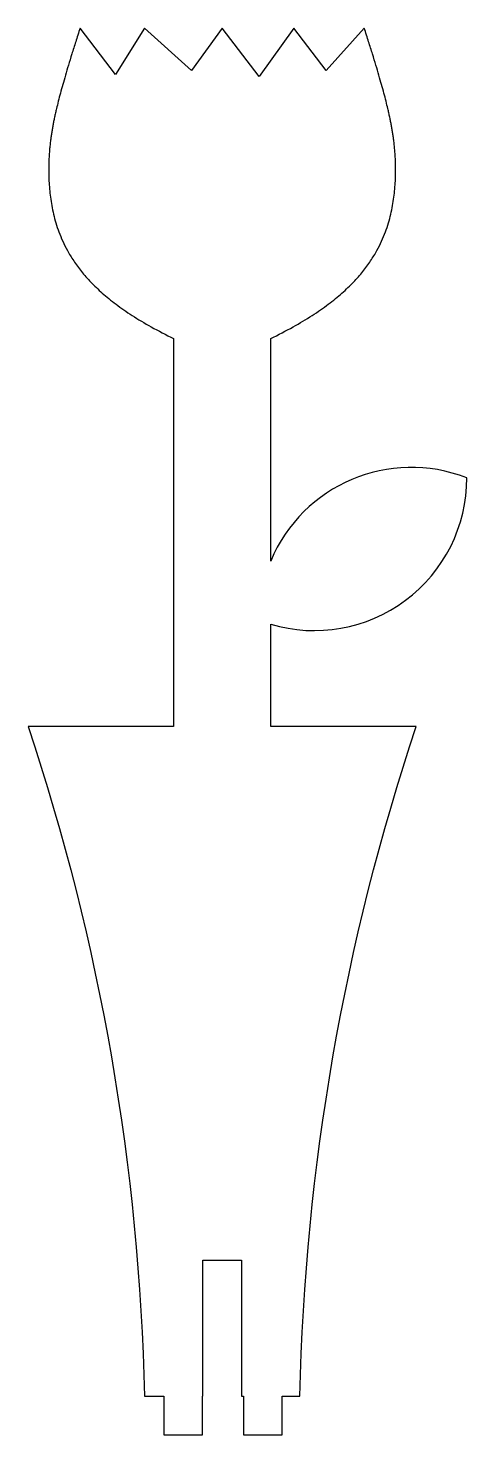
# Model space of a CAD drawing. Header units: millimetres. Extents: x -25 to 20, y -73 to 72.
import ezdxf

# ---------------------------------------------------------------- set-up
doc = ezdxf.new("R2010")
doc.units = ezdxf.units.MM

msp = doc.modelspace()

# ---------------------------------------------------------------- linework, layer by layer
msp.add_lwpolyline([(9.65, 72), (5.73, 67.64), (2.4, 72), (-1.2, 67.03), (-5, 72), (-8.16, 67.64), (-13, 72), (-16.01, 67.23), (-19.65, 72)])
msp.add_lwpolyline([(-10, 40), (-10, 0), (-25, 0, -0.075245), (-13.02, -69), (-11.02, -69), (-11.02, -73), (-7.02, -73), (-7.02, -69), (-7, -69), (-7, -55), (-3, -55), (-3, -69), (-2.8, -69), (-2.8, -73), (1.2, -73), (1.2, -69), (3.02, -69, -0.075245), (15, 0), (0, 0), (0, 10.56, 0.502269), (20.22, 25.64, 0.407877), (0, 17.07), (0, 40)], format="xyb")
for points in [[(-19.65, 72), (-22.06, 64.57), (-23.07, 59.63), (-24, 53.18), (-19.4, 44.56), (-10, 40)], [(0, 40), (9.4, 44.56), (14, 53.18), (13.07, 59.63), (12.06, 64.57), (9.65, 72)]]:
    msp.add_open_spline(points, degree=4)

doc.saveas('drawing.dxf')
